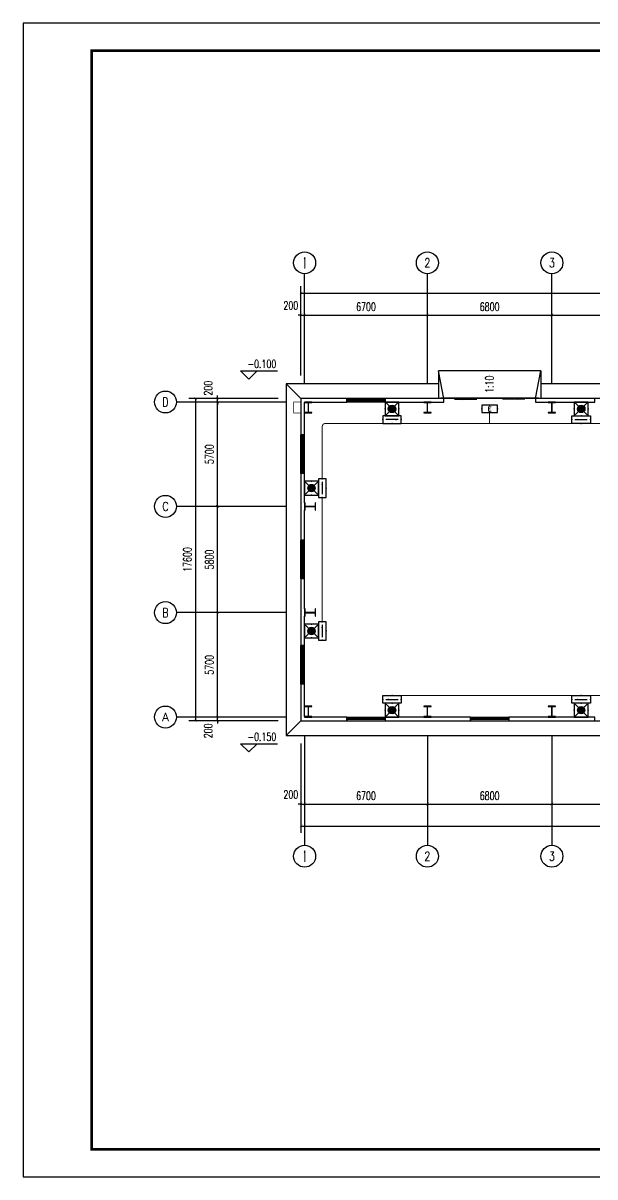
# Model space of a CAD drawing. Extents: x 1728470 to 1835391, y -157368 to 197905.
# Drawn here: x 1728675 to 1759900, y -24012 to 38988 of the extents above; entities that cross this region are included whole.
import ezdxf
from ezdxf.enums import TextEntityAlignment as Align

# ---------------------------------------------------------------- set-up
doc = ezdxf.new("R2010")
doc.units = 0
doc.header["$LTSCALE"] = 1000
doc.header["$MEASUREMENT"] = 0
doc.layers.get('0').update_dxf_attribs({"linetype": 'CONTINUOUS'})
doc.layers.get('DEFPOINTS').update_dxf_attribs({"linetype": 'CONTINUOUS'})
for name, color, linetype in [('AXIS', 3, 'CONTINUOUS'), ('AXIS_TEXT', 7, 'CONTINUOUS'), ('COLUMN', 99, 'CONTINUOUS'), ('DIM_ELEV', 3, 'CONTINUOUS'), ('DIM_SYMB', 3, 'CONTINUOUS'), ('EQUIP-照明', 3, 'CONTINUOUS'), ('GROUND', 2, 'CONTINUOUS'), ('PUB_TEXT', 7, 'CONTINUOUS'), ('PUB_TITLE', 4, 'CONTINUOUS'), ('STAIR', 2, 'CONTINUOUS'), ('WALL', 9, 'CONTINUOUS'), ('WINDOW', 99, 'CONTINUOUS'), ('WIRE-照明', 1, 'CONTINUOUS')]:
    doc.layers.add(name, color=color, linetype=linetype)
doc.styles.add('_TCH_AXIS', font='COMPLEX', dxfattribs={"bigfont": 'GBCBIG'})
doc.styles.add('_TCH_DIM', font='SIMPLEX', dxfattribs={"bigfont": 'GBCBIG'})
doc.styles.add('_TEL_DIM', font='SIMPLEX', dxfattribs={"width": 0.8, "height": 3.5, "bigfont": 'HZTXT'})
doc.styles.add('COMPLEX', font='COMPLEX')
doc.styles.add('DIM_FONT', font='SIMPLEX', dxfattribs={"width": 0.7, "bigfont": 'GBCBIG'})
doc.styles.get("Standard").update_dxf_attribs({"font": 'gbenor.shx', "bigfont": 'gbcbig.shx'})
doc.dimstyles.new('DIMN150', dxfattribs={"dimscale": 1.5, "dimtxt": 300, "dimasz": 100, "dimexe": 250, "dimexo": 300, "dimgap": 150, "dimtad": 1, "dimdec": 0, "dimzin": 0, "dimtxsty": 'DIM_FONT', "dimblk": 'ARCHTICK', "dimcen": 0.09, "dimclrt": 7, "dimazin": 3, "dimtfac": 1, "dimtdec": 0, "dimtix": 1, "dimtmove": 0, "dimatfit": 3, "dimtolj": 1, "dimtzin": 0})

# ---------------------------------------------------------------- blocks, each defined once
blk = doc.blocks.new('_AXISO')
blk.add_circle((0, 0), 0.5)
at = {"layer": 'AXIS_TEXT', "style": 'COMPLEX', "width": 1.041667}
blk.add_attdef('A', text='', height=0.56, dxfattribs=at).set_placement((-0.25, -0.28), (0.25, -0.28), align=Align.FIT)
blk = doc.blocks.new('_ARCHTICK')
at = {"color": 0, "linetype": 'BYBLOCK', "const_width": 0.15}
blk.add_lwpolyline([(-0.5, -0.5), (0.5, 0.5)], dxfattribs=at)
blk = doc.blocks.new('*D48')
at = {"layer": 'AXIS', "color": 0}
for p, q in [((1913817, 67450), (1913817, 62575)), ((1968417, 67450), (1968417, 62575)), ((1913817, 62950), (1968417, 62950))]:
    blk.add_line(p, q, dxfattribs=at)
at = {"layer": 'DEFPOINTS', "color": 0}
for p in [(1913817, 67900), (1968417, 67900), (1968417, 62950)]:
    blk.add_point(p, dxfattribs=at)
at = {"layer": 'AXIS', "color": 0, "xscale": 150, "yscale": 150, "zscale": 150, "rotation": 180}
blk.add_blockref('_ARCHTICK', (1913817, 62950), dxfattribs=at)
at = {"layer": 'AXIS', "color": 0, "xscale": 150, "yscale": 150, "zscale": 150}
blk.add_blockref('_ARCHTICK', (1968417, 62950), dxfattribs=at)
at = {"layer": 'AXIS', "color": 7, "insert": (1941117, 63400), "char_height": 450, "attachment_point": 5, "style": 'DIM_FONT'}
blk.add_mtext('\\A1;54600', dxfattribs=at)
blk = doc.blocks.new('*D49')
at = {"layer": 'AXIS', "color": 0}
for p, q in [((1913817, 67450), (1913817, 63775)), ((1914017, 67450), (1914017, 63775)), ((1913817, 64150), (1913667, 64150)), ((1913817, 64150), (1914017, 64150)), ((1914017, 64150), (1914167, 64150))]:
    blk.add_line(p, q, dxfattribs=at)
at = {"layer": 'DEFPOINTS', "color": 0}
for p in [(1913817, 67900), (1914017, 67900), (1914017, 64150)]:
    blk.add_point(p, dxfattribs=at)
at = {"layer": 'AXIS', "color": 0, "xscale": 150, "yscale": 150, "zscale": 150}
blk.add_blockref('_ARCHTICK', (1913817, 64150), dxfattribs=at)
at = {"layer": 'AXIS', "color": 0, "xscale": 150, "yscale": 150, "zscale": 150, "rotation": 180}
blk.add_blockref('_ARCHTICK', (1914017, 64150), dxfattribs=at)
at = {"layer": 'AXIS', "color": 7, "insert": (1913262, 64668), "char_height": 450, "attachment_point": 5, "style": 'DIM_FONT'}
blk.add_mtext('\\A1;200', dxfattribs=at)
blk = doc.blocks.new('*D50')
at = {"layer": 'AXIS', "color": 0}
for p, q in [((1914017, 67450), (1914017, 63775)), ((1920717, 67450), (1920717, 63775)), ((1914017, 64150), (1920717, 64150))]:
    blk.add_line(p, q, dxfattribs=at)
at = {"layer": 'DEFPOINTS', "color": 0}
for p in [(1914017, 67900), (1920717, 67900), (1920717, 64150)]:
    blk.add_point(p, dxfattribs=at)
at = {"layer": 'AXIS', "color": 0, "xscale": 150, "yscale": 150, "zscale": 150, "rotation": 180}
blk.add_blockref('_ARCHTICK', (1914017, 64150), dxfattribs=at)
at = {"layer": 'AXIS', "color": 0, "xscale": 150, "yscale": 150, "zscale": 150}
blk.add_blockref('_ARCHTICK', (1920717, 64150), dxfattribs=at)
at = {"layer": 'AXIS', "color": 7, "insert": (1917367, 64600), "char_height": 450, "attachment_point": 5, "style": 'DIM_FONT'}
blk.add_mtext('\\A1;6700', dxfattribs=at)
blk = doc.blocks.new('*D51')
at = {"layer": 'AXIS', "color": 0}
for p, q in [((1920717, 67450), (1920717, 63775)), ((1927517, 67450), (1927517, 63775)), ((1920717, 64150), (1927517, 64150))]:
    blk.add_line(p, q, dxfattribs=at)
at = {"layer": 'DEFPOINTS', "color": 0}
for p in [(1920717, 67900), (1927517, 67900), (1927517, 64150)]:
    blk.add_point(p, dxfattribs=at)
at = {"layer": 'AXIS', "color": 0, "xscale": 150, "yscale": 150, "zscale": 150, "rotation": 180}
blk.add_blockref('_ARCHTICK', (1920717, 64150), dxfattribs=at)
at = {"layer": 'AXIS', "color": 0, "xscale": 150, "yscale": 150, "zscale": 150}
blk.add_blockref('_ARCHTICK', (1927517, 64150), dxfattribs=at)
at = {"layer": 'AXIS', "color": 7, "insert": (1924117, 64600), "char_height": 450, "attachment_point": 5, "style": 'DIM_FONT'}
blk.add_mtext('\\A1;6800', dxfattribs=at)
blk = doc.blocks.new('*D52')
at = {"layer": 'AXIS', "color": 0}
for p, q in [((1927517, 67450), (1927517, 63775)), ((1934317, 67450), (1934317, 63775)), ((1927517, 64150), (1934317, 64150))]:
    blk.add_line(p, q, dxfattribs=at)
at = {"layer": 'DEFPOINTS', "color": 0}
for p in [(1927517, 67900), (1934317, 67900), (1934317, 64150)]:
    blk.add_point(p, dxfattribs=at)
at = {"layer": 'AXIS', "color": 0, "xscale": 150, "yscale": 150, "zscale": 150, "rotation": 180}
blk.add_blockref('_ARCHTICK', (1927517, 64150), dxfattribs=at)
at = {"layer": 'AXIS', "color": 0, "xscale": 150, "yscale": 150, "zscale": 150}
blk.add_blockref('_ARCHTICK', (1934317, 64150), dxfattribs=at)
at = {"layer": 'AXIS', "color": 7, "insert": (1930917, 64600), "char_height": 450, "attachment_point": 5, "style": 'DIM_FONT'}
blk.add_mtext('\\A1;6800', dxfattribs=at)
blk = doc.blocks.new('*D59')
at = {"layer": 'AXIS', "color": 0}
for p, q in [((1913817, 87550), (1913817, 92425)), ((1913817, 92050), (1968417, 92050)), ((1968417, 87550), (1968417, 92425))]:
    blk.add_line(p, q, dxfattribs=at)
at = {"layer": 'DEFPOINTS', "color": 0}
for p in [(1968417, 92050), (1913817, 87100), (1968417, 87100)]:
    blk.add_point(p, dxfattribs=at)
at = {"layer": 'AXIS', "color": 0, "xscale": 150, "yscale": 150, "zscale": 150, "rotation": 180}
blk.add_blockref('_ARCHTICK', (1913817, 92050), dxfattribs=at)
at = {"layer": 'AXIS', "color": 0, "xscale": 150, "yscale": 150, "zscale": 150}
blk.add_blockref('_ARCHTICK', (1968417, 92050), dxfattribs=at)
at = {"layer": 'AXIS', "color": 7, "insert": (1941117, 92500), "char_height": 450, "attachment_point": 5, "style": 'DIM_FONT'}
blk.add_mtext('\\A1;54600', dxfattribs=at)
blk = doc.blocks.new('*D60')
at = {"layer": 'AXIS', "color": 0}
for p, q in [((1913817, 90850), (1913667, 90850)), ((1913817, 87550), (1913817, 91225)), ((1913817, 90850), (1914017, 90850)), ((1914017, 87550), (1914017, 91225)), ((1914017, 90850), (1914167, 90850))]:
    blk.add_line(p, q, dxfattribs=at)
at = {"layer": 'DEFPOINTS', "color": 0}
for p in [(1914017, 90850), (1913817, 87100), (1914017, 87100)]:
    blk.add_point(p, dxfattribs=at)
at = {"layer": 'AXIS', "color": 0, "xscale": 150, "yscale": 150, "zscale": 150}
blk.add_blockref('_ARCHTICK', (1913817, 90850), dxfattribs=at)
at = {"layer": 'AXIS', "color": 0, "xscale": 150, "yscale": 150, "zscale": 150, "rotation": 180}
blk.add_blockref('_ARCHTICK', (1914017, 90850), dxfattribs=at)
at = {"layer": 'AXIS', "color": 7, "insert": (1913262, 91368), "char_height": 450, "attachment_point": 5, "style": 'DIM_FONT'}
blk.add_mtext('\\A1;200', dxfattribs=at)
blk = doc.blocks.new('*D61')
at = {"layer": 'AXIS', "color": 0}
for p, q in [((1914017, 87550), (1914017, 91225)), ((1914017, 90850), (1920717, 90850)), ((1920717, 87550), (1920717, 91225))]:
    blk.add_line(p, q, dxfattribs=at)
at = {"layer": 'DEFPOINTS', "color": 0}
for p in [(1920717, 90850), (1914017, 87100), (1920717, 87100)]:
    blk.add_point(p, dxfattribs=at)
at = {"layer": 'AXIS', "color": 0, "xscale": 150, "yscale": 150, "zscale": 150, "rotation": 180}
blk.add_blockref('_ARCHTICK', (1914017, 90850), dxfattribs=at)
at = {"layer": 'AXIS', "color": 0, "xscale": 150, "yscale": 150, "zscale": 150}
blk.add_blockref('_ARCHTICK', (1920717, 90850), dxfattribs=at)
at = {"layer": 'AXIS', "color": 7, "insert": (1917367, 91300), "char_height": 450, "attachment_point": 5, "style": 'DIM_FONT'}
blk.add_mtext('\\A1;6700', dxfattribs=at)
blk = doc.blocks.new('*D62')
at = {"layer": 'AXIS', "color": 0}
for p, q in [((1920717, 87550), (1920717, 91225)), ((1920717, 90850), (1927517, 90850)), ((1927517, 87550), (1927517, 91225))]:
    blk.add_line(p, q, dxfattribs=at)
at = {"layer": 'DEFPOINTS', "color": 0}
for p in [(1927517, 90850), (1920717, 87100), (1927517, 87100)]:
    blk.add_point(p, dxfattribs=at)
at = {"layer": 'AXIS', "color": 0, "xscale": 150, "yscale": 150, "zscale": 150, "rotation": 180}
blk.add_blockref('_ARCHTICK', (1920717, 90850), dxfattribs=at)
at = {"layer": 'AXIS', "color": 0, "xscale": 150, "yscale": 150, "zscale": 150}
blk.add_blockref('_ARCHTICK', (1927517, 90850), dxfattribs=at)
at = {"layer": 'AXIS', "color": 7, "insert": (1924117, 91300), "char_height": 450, "attachment_point": 5, "style": 'DIM_FONT'}
blk.add_mtext('\\A1;6800', dxfattribs=at)
blk = doc.blocks.new('*D63')
at = {"layer": 'AXIS', "color": 0}
for p, q in [((1927517, 87550), (1927517, 91225)), ((1927517, 90850), (1934317, 90850)), ((1934317, 87550), (1934317, 91225))]:
    blk.add_line(p, q, dxfattribs=at)
at = {"layer": 'DEFPOINTS', "color": 0}
for p in [(1934317, 90850), (1927517, 87100), (1934317, 87100)]:
    blk.add_point(p, dxfattribs=at)
at = {"layer": 'AXIS', "color": 0, "xscale": 150, "yscale": 150, "zscale": 150, "rotation": 180}
blk.add_blockref('_ARCHTICK', (1927517, 90850), dxfattribs=at)
at = {"layer": 'AXIS', "color": 0, "xscale": 150, "yscale": 150, "zscale": 150}
blk.add_blockref('_ARCHTICK', (1934317, 90850), dxfattribs=at)
at = {"layer": 'AXIS', "color": 7, "insert": (1930917, 91300), "char_height": 450, "attachment_point": 5, "style": 'DIM_FONT'}
blk.add_mtext('\\A1;6800', dxfattribs=at)
blk = doc.blocks.new('*D76')
at = {"layer": 'AXIS', "color": 0}
for p, q in [((1912567, 86300), (1907692, 86300)), ((1908067, 68700), (1908067, 86300)), ((1912567, 68700), (1907692, 68700))]:
    blk.add_line(p, q, dxfattribs=at)
at = {"layer": 'DEFPOINTS', "color": 0}
for p in [(1908067, 86300), (1913017, 86300), (1913017, 68700)]:
    blk.add_point(p, dxfattribs=at)
at = {"layer": 'AXIS', "color": 0, "xscale": 150, "yscale": 150, "zscale": 150}
for p, rotation in [((1908067, 86300), 90), ((1908067, 68700), 270)]:
    blk.add_blockref('_ARCHTICK', p, dxfattribs=dict(at, rotation=rotation))
at = {"layer": 'AXIS', "color": 7, "insert": (1907617, 77500), "char_height": 450, "attachment_point": 5, "rotation": 90, "style": 'DIM_FONT'}
blk.add_mtext('\\A1;17600', dxfattribs=at)
blk = doc.blocks.new('*D77')
at = {"layer": 'AXIS', "color": 0}
for p, q in [((1912567, 68900), (1908892, 68900)), ((1912567, 68700), (1908892, 68700)), ((1909267, 68900), (1909267, 69050)), ((1909267, 68700), (1909267, 68900)), ((1909267, 68700), (1909267, 68550))]:
    blk.add_line(p, q, dxfattribs=at)
at = {"layer": 'DEFPOINTS', "color": 0}
for p in [(1909267, 68900), (1913017, 68900), (1913017, 68700)]:
    blk.add_point(p, dxfattribs=at)
at = {"layer": 'AXIS', "color": 0, "xscale": 150, "yscale": 150, "zscale": 150}
for p, rotation in [((1909267, 68900), 270), ((1909267, 68700), 90)]:
    blk.add_blockref('_ARCHTICK', p, dxfattribs=dict(at, rotation=rotation))
at = {"layer": 'AXIS', "color": 7, "insert": (1908749, 68145), "char_height": 450, "attachment_point": 5, "rotation": 90, "style": 'DIM_FONT'}
blk.add_mtext('\\A1;200', dxfattribs=at)
blk = doc.blocks.new('*D78')
at = {"layer": 'AXIS', "color": 0}
for p, q in [((1912567, 74600), (1908892, 74600)), ((1909267, 68900), (1909267, 74600)), ((1912567, 68900), (1908892, 68900))]:
    blk.add_line(p, q, dxfattribs=at)
at = {"layer": 'DEFPOINTS', "color": 0}
for p in [(1909267, 74600), (1913017, 74600), (1913017, 68900)]:
    blk.add_point(p, dxfattribs=at)
at = {"layer": 'AXIS', "color": 0, "xscale": 150, "yscale": 150, "zscale": 150}
for p, rotation in [((1909267, 74600), 90), ((1909267, 68900), 270)]:
    blk.add_blockref('_ARCHTICK', p, dxfattribs=dict(at, rotation=rotation))
at = {"layer": 'AXIS', "color": 7, "insert": (1908817, 71750), "char_height": 450, "attachment_point": 5, "rotation": 90, "style": 'DIM_FONT'}
blk.add_mtext('\\A1;5700', dxfattribs=at)
blk = doc.blocks.new('*D79')
at = {"layer": 'AXIS', "color": 0}
for p, q in [((1912567, 80400), (1908892, 80400)), ((1909267, 74600), (1909267, 80400)), ((1912567, 74600), (1908892, 74600))]:
    blk.add_line(p, q, dxfattribs=at)
at = {"layer": 'DEFPOINTS', "color": 0}
for p in [(1909267, 80400), (1913017, 80400), (1913017, 74600)]:
    blk.add_point(p, dxfattribs=at)
at = {"layer": 'AXIS', "color": 0, "xscale": 150, "yscale": 150, "zscale": 150}
for p, rotation in [((1909267, 80400), 90), ((1909267, 74600), 270)]:
    blk.add_blockref('_ARCHTICK', p, dxfattribs=dict(at, rotation=rotation))
at = {"layer": 'AXIS', "color": 7, "insert": (1908817, 77500), "char_height": 450, "attachment_point": 5, "rotation": 90, "style": 'DIM_FONT'}
blk.add_mtext('\\A1;5800', dxfattribs=at)
blk = doc.blocks.new('*D80')
at = {"layer": 'AXIS', "color": 0}
for p, q in [((1912567, 86100), (1908892, 86100)), ((1909267, 80400), (1909267, 86100)), ((1912567, 80400), (1908892, 80400))]:
    blk.add_line(p, q, dxfattribs=at)
at = {"layer": 'DEFPOINTS', "color": 0}
for p in [(1909267, 86100), (1913017, 86100), (1913017, 80400)]:
    blk.add_point(p, dxfattribs=at)
at = {"layer": 'AXIS', "color": 0, "xscale": 150, "yscale": 150, "zscale": 150}
for p, rotation in [((1909267, 86100), 90), ((1909267, 80400), 270)]:
    blk.add_blockref('_ARCHTICK', p, dxfattribs=dict(at, rotation=rotation))
at = {"layer": 'AXIS', "color": 7, "insert": (1908817, 83250), "char_height": 450, "attachment_point": 5, "rotation": 90, "style": 'DIM_FONT'}
blk.add_mtext('\\A1;5700', dxfattribs=at)
blk = doc.blocks.new('*D81')
at = {"layer": 'AXIS', "color": 0}
for p, q in [((1909267, 86300), (1909267, 86450)), ((1912567, 86300), (1908892, 86300)), ((1912567, 86100), (1908892, 86100)), ((1909267, 86100), (1909267, 86300)), ((1909267, 86100), (1909267, 85950))]:
    blk.add_line(p, q, dxfattribs=at)
at = {"layer": 'DEFPOINTS', "color": 0}
for p in [(1909267, 86300), (1913017, 86300), (1913017, 86100)]:
    blk.add_point(p, dxfattribs=at)
at = {"layer": 'AXIS', "color": 0, "xscale": 150, "yscale": 150, "zscale": 150}
for p, rotation in [((1909267, 86300), 270), ((1909267, 86100), 90)]:
    blk.add_blockref('_ARCHTICK', p, dxfattribs=dict(at, rotation=rotation))
at = {"layer": 'AXIS', "color": 7, "insert": (1908749, 86855), "char_height": 450, "attachment_point": 5, "rotation": 90, "style": 'DIM_FONT'}
blk.add_mtext('\\A1;200', dxfattribs=at)
blk = doc.blocks.new('$TCHSYS$WIN2D')
for p, q in [((-0.5, 0.5), (0.5, 0.5)), ((-0.5, 0.5), (-0.5, -0.5)), ((0.5, 0.5), (0.5, -0.5)), ((0.5, 0.167), (-0.5, 0.167)), ((0.5, -0.167), (-0.5, -0.167)), ((-0.5, -0.5), (0.5, -0.5))]:
    blk.add_line(p, q)
blk = doc.blocks.new('$DORLIB2D$00000130')
at = {"color": 0, "linetype": 'CONTINUOUS'}
for p, q in [((-0.533, 0.66), (-0.533, 0.513)), ((0, 0.66), (-0.533, 0.66)), ((0, 0.513), (0, 0.66)), ((0.533, 0.66), (0, 0.66)), ((0.533, 0.66), (0.533, 0.513)), ((0, 0.513), (-0.533, 0.513)), ((0.533, 0.513), (0, 0.513)), ((-0.385, 0.269), (-0.14, 0.269)), ((-0.385, 0.269), (-0.3, 0.214)), ((-0.3, 0.214), (-0.3, 0.269)), ((0.385, 0.269), (0.14, 0.269)), ((0.3, 0.214), (0.3, 0.269)), ((0.385, 0.269), (0.3, 0.214))]:
    blk.add_line(p, q, dxfattribs=at)
blk = doc.blocks.new('$EQUIP$00001167')
for p, q in [((-0.429, 0.429), (0.429, -0.429)), ((-0.429, -0.429), (0.429, 0.429))]:
    blk.add_line(p, q)
blk.add_lwpolyline([(-0.5, 0.5), (-0.5, -0.5), (0.5, -0.5), (0.5, 0.5)], close=True)
blk.add_circle((0, 0), 0.275)
for p in [(-0.5, 0), (0, 0.5), (0.5, 0), (0, -0.5)]:
    blk.add_point(p)
for points in [[(-0.238, 0.137), (0.238, 0.137), (-0.275, 0), (0.275, 0)], [(-0.238, -0.137), (0.238, -0.137), (-0.275, 0), (0.275, 0)], [(-0.137, 0.238), (0.137, 0.238), (-0.238, 0.137), (0.238, 0.137)], [(0, 0.275), (0, 0.275), (-0.137, 0.238), (0.137, 0.238)], [(-0.137, -0.238), (0.137, -0.238), (-0.238, -0.137), (0.238, -0.137)], [(0, -0.275), (0, -0.275), (-0.137, -0.238), (0.137, -0.238)]]:
    blk.add_solid(points)
at = {"flags": 9}
blk.add_attdef('A', (0, 0), '', height=0.00002, dxfattribs=at)
blk = doc.blocks.new('$EQUIP$00001686')
for p, q in [((0.72, 0.6), (-0.72, 0.6)), ((-0.72, 0.6), (-0.72, 0)), ((-0.72, 0), (0.72, 0)), ((0.72, 0), (0.72, 0.6))]:
    blk.add_line(p, q)
at = {"color": 7}
blk.add_line((-0.48, 0.3), (0.48, 0.3), dxfattribs=at)
for p in [(-0.72, 0.3), (0, 0.6), (0, 0), (0.72, 0.3)]:
    blk.add_point(p)
blk.add_solid([(-0.24, 0.228), (-0.528, 0.3), (-0.24, 0.372)])
blk = doc.blocks.new('$EQUIP$00001776')
for p, q in [((0.72, 0.66), (-0.72, 0.66)), ((-0.72, 0.66), (-0.72, 0)), ((-0.72, 0), (0.72, 0)), ((0.72, 0), (0.72, 0.66))]:
    blk.add_line(p, q)
for p in [(-0.72, 0.33), (0, 0.66), (0, 0), (0.72, 0.33)]:
    blk.add_point(p)
blk = doc.blocks.new('DFW32')
at = {"color": 8, "const_width": 30}
blk.add_lwpolyline([(1913816.8, 85500.2), (1913416.8, 85500.2), (1913416.8, 86100.2), (1913816.8, 86100.2)], dxfattribs=at)
at = {"layer": 'AXIS', "color": 8}
for p, q in [((1914016.8, 87100.2), (1914016.8, 93100.2)), ((1920716.8, 87100.2), (1920716.8, 93100.2)), ((1927516.8, 87100.2), (1927516.8, 93100.2)), ((1913016.8, 86100.2), (1907016.8, 86100.2)), ((1913016.8, 80400.2), (1907016.8, 80400.2)), ((1913016.8, 74600.2), (1907016.8, 74600.2)), ((1913016.8, 68900.2), (1907016.8, 68900.2)), ((1914016.8, 67900.2), (1914016.8, 61900.2)), ((1920716.8, 67900.2), (1920716.8, 61900.2)), ((1927516.8, 67900.2), (1927516.8, 61900.2))]:
    blk.add_line(p, q, dxfattribs=at)
at = {"layer": 'COLUMN', "color": 8}
for p, q in [((1914416.8, 86100.2), (1914016.8, 86100.2)), ((1914016.8, 86100.2), (1914016.8, 86078.2)), ((1914016.8, 86078.2), (1914205.8, 86078.2)), ((1914205.8, 86078.2), (1914210.8, 86073.2)), ((1914210.8, 86073.2), (1914210.8, 85527.2)), ((1914222.8, 86073.2), (1914227.8, 86078.2)), ((1914222.8, 85527.2), (1914222.8, 86073.2)), ((1914227.8, 86078.2), (1914416.8, 86078.2)), ((1914416.8, 86078.2), (1914416.8, 86100.2)), ((1920916.8, 86100.2), (1920516.8, 86100.2)), ((1920516.8, 86100.2), (1920516.8, 86078.2)), ((1920516.8, 86078.2), (1920705.8, 86078.2)), ((1920705.8, 86078.2), (1920710.8, 86073.2)), ((1920710.8, 86073.2), (1920710.8, 85527.2)), ((1920722.8, 86073.2), (1920727.8, 86078.2)), ((1920722.8, 85527.2), (1920722.8, 86073.2)), ((1920727.8, 86078.2), (1920916.8, 86078.2)), ((1920916.8, 86078.2), (1920916.8, 86100.2)), ((1927716.8, 86100.2), (1927316.8, 86100.2)), ((1927316.8, 86100.2), (1927316.8, 86078.2)), ((1927316.8, 86078.2), (1927505.8, 86078.2)), ((1927505.8, 86078.2), (1927510.8, 86073.2)), ((1927510.8, 86073.2), (1927510.8, 85527.2)), ((1927522.8, 86073.2), (1927527.8, 86078.2)), ((1927522.8, 85527.2), (1927522.8, 86073.2)), ((1927527.8, 86078.2), (1927716.8, 86078.2)), ((1927716.8, 86078.2), (1927716.8, 86100.2)), ((1914205.8, 85522.2), (1914016.8, 85522.2)), ((1914016.8, 85522.2), (1914016.8, 85500.2)), ((1914016.8, 85500.2), (1914416.8, 85500.2)), ((1914210.8, 85527.2), (1914205.8, 85522.2)), ((1914227.8, 85522.2), (1914222.8, 85527.2)), ((1914416.8, 85522.2), (1914227.8, 85522.2)), ((1914416.8, 85500.2), (1914416.8, 85522.2)), ((1920705.8, 85522.2), (1920516.8, 85522.2)), ((1920516.8, 85522.2), (1920516.8, 85500.2)), ((1920516.8, 85500.2), (1920916.8, 85500.2)), ((1920710.8, 85527.2), (1920705.8, 85522.2)), ((1920727.8, 85522.2), (1920722.8, 85527.2)), ((1920916.8, 85522.2), (1920727.8, 85522.2)), ((1920916.8, 85500.2), (1920916.8, 85522.2)), ((1927505.8, 85522.2), (1927316.8, 85522.2)), ((1927316.8, 85522.2), (1927316.8, 85500.2)), ((1927316.8, 85500.2), (1927716.8, 85500.2)), ((1927510.8, 85527.2), (1927505.8, 85522.2)), ((1927527.8, 85522.2), (1927522.8, 85527.2)), ((1927716.8, 85522.2), (1927527.8, 85522.2)), ((1927716.8, 85500.2), (1927716.8, 85522.2)), ((1914038.8, 80594.2), (1914016.8, 80594.2)), ((1914016.8, 80594.2), (1914016.8, 80194.2)), ((1914016.8, 80194.2), (1914038.8, 80194.2)), ((1914038.8, 80405.2), (1914038.8, 80594.2)), ((1914043.8, 80400.2), (1914038.8, 80405.2)), ((1914038.8, 80383.2), (1914043.8, 80388.2)), ((1914038.8, 80194.2), (1914038.8, 80383.2)), ((1914589.8, 80400.2), (1914043.8, 80400.2)), ((1914043.8, 80388.2), (1914589.8, 80388.2)), ((1914594.8, 80405.2), (1914589.8, 80400.2)), ((1914589.8, 80388.2), (1914594.8, 80383.2)), ((1914616.8, 80594.2), (1914594.8, 80594.2)), ((1914594.8, 80594.2), (1914594.8, 80405.2)), ((1914594.8, 80383.2), (1914594.8, 80194.2)), ((1914594.8, 80194.2), (1914616.8, 80194.2)), ((1914616.8, 80194.2), (1914616.8, 80594.2)), ((1914038.8, 74800.2), (1914016.8, 74800.2)), ((1914016.8, 74800.2), (1914016.8, 74400.2)), ((1914016.8, 74400.2), (1914038.8, 74400.2)), ((1914038.8, 74611.2), (1914038.8, 74800.2)), ((1914043.8, 74606.2), (1914038.8, 74611.2)), ((1914038.8, 74589.2), (1914043.8, 74594.2)), ((1914038.8, 74400.2), (1914038.8, 74589.2)), ((1914589.8, 74606.2), (1914043.8, 74606.2)), ((1914043.8, 74594.2), (1914589.8, 74594.2)), ((1914594.8, 74611.2), (1914589.8, 74606.2)), ((1914589.8, 74594.2), (1914594.8, 74589.2)), ((1914616.8, 74800.2), (1914594.8, 74800.2)), ((1914594.8, 74800.2), (1914594.8, 74611.2)), ((1914594.8, 74589.2), (1914594.8, 74400.2)), ((1914594.8, 74400.2), (1914616.8, 74400.2)), ((1914616.8, 74400.2), (1914616.8, 74800.2)), ((1914416.8, 69500.2), (1914016.8, 69500.2)), ((1914016.8, 69500.2), (1914016.8, 69478.2)), ((1914016.8, 69478.2), (1914205.8, 69478.2)), ((1914205.8, 69478.2), (1914210.8, 69473.2)), ((1914210.8, 69473.2), (1914210.8, 68927.2)), ((1914222.8, 69473.2), (1914227.8, 69478.2)), ((1914222.8, 68927.2), (1914222.8, 69473.2)), ((1914227.8, 69478.2), (1914416.8, 69478.2)), ((1914416.8, 69478.2), (1914416.8, 69500.2)), ((1920916.8, 69500.2), (1920516.8, 69500.2)), ((1920516.8, 69500.2), (1920516.8, 69478.2)), ((1920516.8, 69478.2), (1920705.8, 69478.2)), ((1920705.8, 69478.2), (1920710.8, 69473.2)), ((1920710.8, 69473.2), (1920710.8, 68927.2)), ((1920722.8, 69473.2), (1920727.8, 69478.2)), ((1920722.8, 68927.2), (1920722.8, 69473.2)), ((1920727.8, 69478.2), (1920916.8, 69478.2)), ((1920916.8, 69478.2), (1920916.8, 69500.2)), ((1927716.8, 69500.2), (1927316.8, 69500.2)), ((1927316.8, 69500.2), (1927316.8, 69478.2)), ((1927316.8, 69478.2), (1927505.8, 69478.2)), ((1927505.8, 69478.2), (1927510.8, 69473.2)), ((1927510.8, 69473.2), (1927510.8, 68927.2)), ((1927522.8, 69473.2), (1927527.8, 69478.2)), ((1927522.8, 68927.2), (1927522.8, 69473.2)), ((1927527.8, 69478.2), (1927716.8, 69478.2)), ((1927716.8, 69478.2), (1927716.8, 69500.2)), ((1914205.8, 68922.2), (1914016.8, 68922.2)), ((1914016.8, 68922.2), (1914016.8, 68900.2)), ((1914016.8, 68900.2), (1914416.8, 68900.2)), ((1914210.8, 68927.2), (1914205.8, 68922.2)), ((1914227.8, 68922.2), (1914222.8, 68927.2)), ((1914416.8, 68922.2), (1914227.8, 68922.2)), ((1914416.8, 68900.2), (1914416.8, 68922.2)), ((1920705.8, 68922.2), (1920516.8, 68922.2)), ((1920516.8, 68922.2), (1920516.8, 68900.2)), ((1920516.8, 68900.2), (1920916.8, 68900.2)), ((1920710.8, 68927.2), (1920705.8, 68922.2)), ((1920727.8, 68922.2), (1920722.8, 68927.2)), ((1920916.8, 68922.2), (1920727.8, 68922.2)), ((1920916.8, 68900.2), (1920916.8, 68922.2)), ((1927505.8, 68922.2), (1927316.8, 68922.2)), ((1927316.8, 68922.2), (1927316.8, 68900.2)), ((1927316.8, 68900.2), (1927716.8, 68900.2)), ((1927510.8, 68927.2), (1927505.8, 68922.2)), ((1927527.8, 68922.2), (1927522.8, 68927.2)), ((1927716.8, 68922.2), (1927527.8, 68922.2)), ((1927716.8, 68900.2), (1927716.8, 68922.2))]:
    blk.add_line(p, q, dxfattribs=at)
at = {"layer": 'DIM_ELEV', "color": 8}
for p, q in [((1910968.5, 87350.7), (1910518.5, 87800.7)), ((1910518.5, 87800.7), (1912538.3, 87800.7)), ((1910968.5, 87350.7), (1911418.5, 87800.7)), ((1910968.5, 66992.2), (1910518.5, 67442.2)), ((1910518.5, 67442.2), (1912538.3, 67442.2)), ((1910968.5, 66992.2), (1911418.5, 67442.2))]:
    blk.add_line(p, q, dxfattribs=at)
at = {"layer": 'DIM_SYMB', "color": 8}
blk.add_lwpolyline([(1924484.3, 86495.2, 0, 0, 0), (1924484.3, 87168.7, 120, 0, 0), (1924484.3, 87618.7, 0, 0, 0)], format="xyseb", dxfattribs=at)
at = {"layer": 'GROUND', "color": 8}
for p, q in [((1921316.8, 87100.2), (1913016.8, 87100.2)), ((1913016.8, 87100.2), (1913016.8, 67900.2)), ((1913816.8, 86300.2), (1913016.8, 87100.2)), ((1955316.8, 87100.2), (1926916.8, 87100.2)), ((1921316.8, 86300.2), (1913816.8, 86300.2)), ((1913816.8, 86300.2), (1913816.8, 68700.2)), ((1955316.8, 86300.2), (1926916.8, 86300.2)), ((1913816.8, 68700.2), (1913016.8, 67900.2)), ((1913816.8, 68700.2), (1968416.8, 68700.2)), ((1913016.8, 67900.2), (1969216.8, 67900.2))]:
    blk.add_line(p, q, dxfattribs=at)
at = {"layer": 'STAIR', "color": 8}
for p, q in [((1926916.8, 87800.2), (1921316.8, 87800.2)), ((1921316.8, 87800.2), (1921316.8, 86300.2)), ((1921616.8, 86300.2), (1921316.8, 87800.2)), ((1926616.8, 86300.2), (1926916.8, 87800.2)), ((1926916.8, 87800.2), (1926916.8, 86300.2)), ((1926916.8, 86300.2), (1921316.8, 86300.2))]:
    blk.add_line(p, q, dxfattribs=at)
at = {"layer": 'WALL', "color": 8}
for p, q in [((1913816.8, 86300.2), (1913816.8, 84300.2)), ((1916316.8, 86300.2), (1913816.8, 86300.2)), ((1914016.8, 85522.2), (1914016.8, 86078.2)), ((1914416.8, 86100.2), (1916316.8, 86100.2)), ((1916316.8, 86100.2), (1916316.8, 86300.2)), ((1920716.8, 86300.2), (1918416.8, 86300.2)), ((1918416.8, 86300.2), (1918416.8, 86100.2)), ((1918416.8, 86100.2), (1920516.8, 86100.2)), ((1921616.8, 86300.2), (1920716.8, 86300.2)), ((1920916.8, 86100.2), (1921616.8, 86100.2)), ((1921616.8, 86100.2), (1921616.8, 86300.2)), ((1927516.8, 86300.2), (1926616.8, 86300.2)), ((1926616.8, 86300.2), (1926616.8, 86100.2)), ((1926616.8, 86100.2), (1927316.8, 86100.2)), ((1929866.8, 86300.2), (1927516.8, 86300.2)), ((1927716.8, 86100.2), (1929866.8, 86100.2)), ((1929866.8, 86100.2), (1929866.8, 86300.2)), ((1914016.8, 84300.2), (1914016.8, 85500.2)), ((1913816.8, 84300.2), (1914016.8, 84300.2)), ((1914016.8, 82200.2), (1913816.8, 82200.2)), ((1913816.8, 82200.2), (1913816.8, 80394.2)), ((1914016.8, 80594.2), (1914016.8, 82200.2)), ((1913816.8, 80394.2), (1913816.8, 78550.2)), ((1914016.8, 78550.2), (1914016.8, 80194.2)), ((1913816.8, 78550.2), (1914016.8, 78550.2)), ((1914016.8, 76450.2), (1913816.8, 76450.2)), ((1913816.8, 76450.2), (1913816.8, 74600.2)), ((1914016.8, 74800.2), (1914016.8, 76450.2)), ((1913816.8, 74600.2), (1913816.8, 72800.2)), ((1914016.8, 72800.2), (1914016.8, 74400.2)), ((1913816.8, 72800.2), (1914016.8, 72800.2)), ((1914016.8, 70700.2), (1913816.8, 70700.2)), ((1913816.8, 70700.2), (1913816.8, 68700.2)), ((1914016.8, 69500.2), (1914016.8, 70700.2)), ((1914016.8, 68922.2), (1914016.8, 69478.2)), ((1913816.8, 68700.2), (1916316.8, 68700.2)), ((1916316.8, 68900.2), (1914416.8, 68900.2)), ((1916316.8, 68700.2), (1916316.8, 68900.2)), ((1920516.8, 68900.2), (1918416.8, 68900.2)), ((1918416.8, 68900.2), (1918416.8, 68700.2)), ((1918416.8, 68700.2), (1920716.8, 68700.2)), ((1920716.8, 68700.2), (1923066.8, 68700.2)), ((1923066.8, 68900.2), (1920916.8, 68900.2)), ((1923066.8, 68700.2), (1923066.8, 68900.2)), ((1927316.8, 68900.2), (1925166.8, 68900.2)), ((1925166.8, 68900.2), (1925166.8, 68700.2)), ((1925166.8, 68700.2), (1927516.8, 68700.2)), ((1927516.8, 68700.2), (1929866.8, 68700.2)), ((1929866.8, 68900.2), (1927716.8, 68900.2)), ((1929866.8, 68700.2), (1929866.8, 68900.2))]:
    blk.add_line(p, q, dxfattribs=at)
at = {"layer": 'AXIS', "color": 8}
ref = blk.add_blockref('_AXISO', (1914016.8, 93700.2), dxfattribs=dict(at, xscale=1200, yscale=1200, zscale=1200))
ref.add_attrib('A', '1', dxfattribs={"layer": 'AXIS_TEXT', "color": 8, "height": 624.4, "style": '_TCH_AXIS', "width": 0.555556}).set_placement((1913942.4, 93388), (1914091.1, 93388), align=Align.FIT)
ref = blk.add_blockref('_AXISO', (1920716.8, 93700.2), dxfattribs=dict(at, xscale=1200, yscale=1200, zscale=1200))
ref.add_attrib('A', '2', dxfattribs={"layer": 'AXIS_TEXT', "color": 8, "height": 493.2, "style": '_TCH_AXIS'}).set_placement((1920552.4, 93453.6), (1920881.2, 93453.6), align=Align.FIT)
ref = blk.add_blockref('_AXISO', (1927516.8, 93700.2), dxfattribs=dict(at, xscale=1200, yscale=1200, zscale=1200))
ref.add_attrib('A', '3', dxfattribs={"layer": 'AXIS_TEXT', "color": 8, "height": 493.2, "style": '_TCH_AXIS'}).set_placement((1927352.4, 93453.6), (1927681.2, 93453.6), align=Align.FIT)
ref = blk.add_blockref('_AXISO', (1906416.8, 86100.2), dxfattribs=dict(at, xscale=1200, yscale=1200, zscale=1200))
ref.add_attrib('A', 'D', dxfattribs={"layer": 'AXIS_TEXT', "color": 8, "height": 493.2, "style": '_TCH_AXIS', "width": 0.823529}).set_placement((1906252.4, 85853.6), (1906581.2, 85853.6), align=Align.FIT)
ref = blk.add_blockref('_AXISO', (1906416.8, 80400.2), dxfattribs=dict(at, xscale=1200, yscale=1200, zscale=1200))
ref.add_attrib('A', 'C', dxfattribs={"layer": 'AXIS_TEXT', "color": 8, "height": 480.7, "style": '_TCH_AXIS'}).set_placement((1906245.1, 80159.8), (1906588.5, 80159.8), align=Align.FIT)
ref = blk.add_blockref('_AXISO', (1906416.8, 74600.2), dxfattribs=dict(at, xscale=1200, yscale=1200, zscale=1200))
ref.add_attrib('A', 'B', dxfattribs={"layer": 'AXIS_TEXT', "color": 8, "height": 493.2, "style": '_TCH_AXIS', "width": 0.823529}).set_placement((1906252.4, 74353.6), (1906581.2, 74353.6), align=Align.FIT)
ref = blk.add_blockref('_AXISO', (1906416.8, 68900.2), dxfattribs=dict(at, xscale=1200, yscale=1200, zscale=1200))
ref.add_attrib('A', 'A', dxfattribs={"layer": 'AXIS_TEXT', "color": 8, "height": 468.8, "style": '_TCH_AXIS', "width": 0.888889}).set_placement((1906238.2, 68665.8), (1906595.3, 68665.8), align=Align.FIT)
ref = blk.add_blockref('_AXISO', (1914016.8, 61300.2), dxfattribs=dict(at, xscale=1200, yscale=1200, zscale=1200))
ref.add_attrib('A', '1', dxfattribs={"layer": 'AXIS_TEXT', "color": 8, "height": 624.4, "style": '_TCH_AXIS', "width": 0.555556}).set_placement((1913942.4, 60988), (1914091.1, 60988), align=Align.FIT)
ref = blk.add_blockref('_AXISO', (1920716.8, 61300.2), dxfattribs=dict(at, xscale=1200, yscale=1200, zscale=1200))
ref.add_attrib('A', '2', dxfattribs={"layer": 'AXIS_TEXT', "color": 8, "height": 493.2, "style": '_TCH_AXIS'}).set_placement((1920552.4, 61053.6), (1920881.2, 61053.6), align=Align.FIT)
ref = blk.add_blockref('_AXISO', (1927516.8, 61300.2), dxfattribs=dict(at, xscale=1200, yscale=1200, zscale=1200))
ref.add_attrib('A', '3', dxfattribs={"layer": 'AXIS_TEXT', "color": 8, "height": 493.2, "style": '_TCH_AXIS'}).set_placement((1927352.4, 61053.6), (1927681.2, 61053.6), align=Align.FIT)
at = {"layer": 'WINDOW', "color": 8}
for name, p, xscale, yscale, zscale, rotation in [('$DORLIB2D$00000130', (1924116.8, 86200.2), 5000, -200, 5000, 180), ('$TCHSYS$WIN2D', (1917366.8, 86200.2), 2100, 200, 2100, 180), ('$TCHSYS$WIN2D', (1913916.8, 83250.2), -2100, 200, -2100, 270), ('$TCHSYS$WIN2D', (1913916.8, 77500.2), -2100, 200, -2100, 270), ('$TCHSYS$WIN2D', (1913916.8, 71750.2), -2100, 200, -2100, 270)]:
    blk.add_blockref(name, p, dxfattribs=dict(at, xscale=xscale, yscale=yscale, zscale=zscale, rotation=rotation))
at = {"layer": 'WINDOW', "color": 8, "xscale": 2100, "yscale": 200, "zscale": 2100}
for p in [(1917366.8, 68800.2), (1924116.8, 68800.2)]:
    blk.add_blockref('$TCHSYS$WIN2D', p, dxfattribs=at)
at = {"layer": 'PUB_TEXT', "color": 8, "style": '_TCH_DIM', "width": 0.705882}
for s, p in [('-0.100', (1910903.3, 87958.2)), ('-0.150', (1910903.3, 67599.7))]:
    blk.add_text(s, height=446.25, dxfattribs=at).set_placement(p)
blk.add_text('1:10', height=446.25, rotation=90, dxfattribs=at).set_placement((1924326.8, 86599.4))
at = {"layer": 'AXIS', "color": 8}
for p1, p2, distance, picture, middle in [((1913816.8, 87100.2), (1968416.8, 87100.2), 4950, '*D59', (1941116.8, 92500.2)), ((1914016.8, 87100.2), (1920716.8, 87100.2), 3750, '*D61', (1917366.8, 91300.2)), ((1920716.8, 87100.2), (1927516.8, 87100.2), 3750, '*D62', (1924116.8, 91300.2)), ((1927516.8, 87100.2), (1934316.8, 87100.2), 3750, '*D63', (1930916.8, 91300.2)), ((1913016.8, 68700.2), (1913016.8, 86300.2), 4950, '*D76', (1907616.8, 77500.2)), ((1913016.8, 80400.2), (1913016.8, 86100.2), 3750, '*D80', (1908816.8, 83250.2)), ((1913016.8, 74600.2), (1913016.8, 80400.2), 3750, '*D79', (1908816.8, 77500.2)), ((1913016.8, 68900.2), (1913016.8, 74600.2), 3750, '*D78', (1908816.8, 71750.2)), ((1913816.8, 67900.2), (1968416.8, 67900.2), -4950, '*D48', (1941116.8, 63400.2)), ((1914016.8, 67900.2), (1920716.8, 67900.2), -3750, '*D50', (1917366.8, 64600.2)), ((1920716.8, 67900.2), (1927516.8, 67900.2), -3750, '*D51', (1924116.8, 64600.2)), ((1927516.8, 67900.2), (1934316.8, 67900.2), -3750, '*D52', (1930916.8, 64600.2))]:
    dim = blk.add_aligned_dim(p1=p1, p2=p2, distance=distance, dimstyle='DIMN150', dxfattribs=at)
    dim.commit()
    dim.dimension.update_dxf_attribs({"geometry": picture, "text_midpoint": middle})
for base, p1, p2, angle, picture, middle in [((1914016.8, 90850.2), (1913816.8, 87100.2), (1914016.8, 87100.2), 0, '*D60', (1913261.8, 91367.7)), ((1909266.8, 86300.2), (1913016.8, 86100.2), (1913016.8, 86300.2), 90, '*D81', (1908749.3, 86855.2)), ((1909266.8, 68900.2), (1913016.8, 68700.2), (1913016.8, 68900.2), 90, '*D77', (1908749.3, 68145.2)), ((1914016.8, 64150.2), (1913816.8, 67900.2), (1914016.8, 67900.2), 0, '*D49', (1913261.8, 64667.7))]:
    dim = blk.add_linear_dim(base=base, p1=p1, p2=p2, angle=angle, dimstyle='DIMN150', dxfattribs=at)
    dim.commit()
    dim.dimension.update_dxf_attribs({"geometry": picture, "text_midpoint": middle, "dimtype": 161})

msp = doc.modelspace()

# ---------------------------------------------------------------- linework, layer by layer
at = {"layer": 'PUB_TITLE'}
msp.add_lwpolyline([(1728675, -24012), (1817775, -24012), (1817775, 38988), (1728675, 38988)], close=True, dxfattribs=at)
at = {"layer": 'PUB_TITLE', "const_width": 150}
msp.add_lwpolyline([(1732425, -22512), (1816275, -22512), (1816275, 37488), (1732425, 37488)], close=True, dxfattribs=at)
at = {"layer": 'WIRE-照明', "linetype": 'CONTINUOUS', "const_width": 52.5}
for points in [[(1754150, 17724), (1754150, 17128)], [(1749329, 17128), (1758644, 17128)], [(1759652, 17128), (1768666, 17128)], [(1745010, 13091), (1745010, 6302)], [(1749329, 2268), (1758644, 2268)], [(1759652, 2268), (1768666, 2268)]]:
    msp.add_lwpolyline(points, dxfattribs=at)
msp.add_lwpolyline([(1748321, 17128), (1745190, 17128, 0.414214), (1745010, 16948), (1745010, 14099)], format="xyb", dxfattribs=at)

# ---------------------------------------------------------------- block references
msp.add_blockref('DFW32', (-169967, -67802))
at = {"layer": 'EQUIP-照明'}
for name, p, xscale, yscale, zscale, rotation in [('$EQUIP$00001167', (1748825, 17923), 750, 750, 750, 90), ('$EQUIP$00001167', (1759150, 17923), 750, 750, 750, 90), ('$EQUIP$00001686', (1748825, 17548), 700, 700, 700, 180), ('$EQUIP$00001686', (1759148, 17548), -700, 700, 700, 180), ('$EQUIP$00001167', (1744425, 13595), 750, 750, 750, 90), ('$EQUIP$00001686', (1744800, 13595), 700, 700, 700, 270), ('$EQUIP$00001686', (1744800, 5798), 700, 700, 700, 270), ('$EQUIP$00001167', (1744425, 5798), 750, 750, 750, 90), ('$EQUIP$00001686', (1748825, 2268), -700, 700, 700, 180), ('$EQUIP$00001686', (1759148, 2268), -700, 700, 700, 180), ('$EQUIP$00001167', (1748825, 1473), 750, 750, 750, 90), ('$EQUIP$00001167', (1759148, 1473), 750, 750, 750, 90)]:
    msp.add_blockref(name, p, dxfattribs=dict(at, xscale=xscale, yscale=yscale, zscale=zscale, rotation=rotation))
ref = msp.add_blockref('$EQUIP$00001776', (1754150, 17724), dxfattribs=dict(at, xscale=600, yscale=600, zscale=600))
ref.add_attrib('$TEXT$', 'E', dxfattribs={"layer": '0', "color": 7, "height": 240, "style": '_TEL_DIM'}).set_placement((1754150, 17922), align=Align.MIDDLE_CENTER)

doc.saveas('drawing.dxf')
